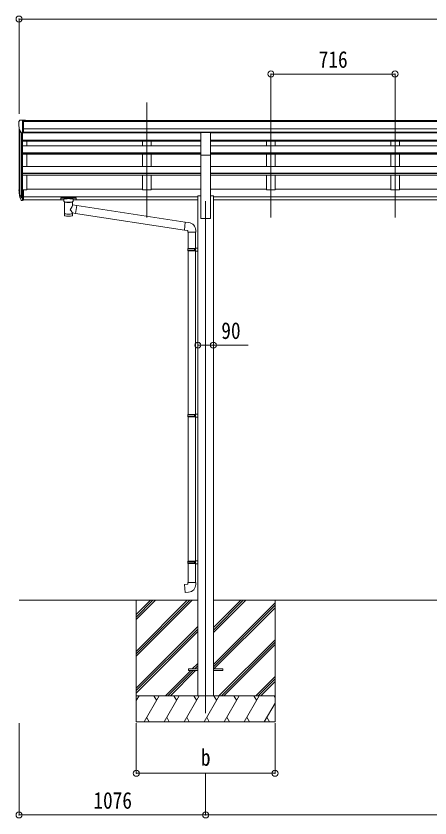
# Model space of a CAD drawing. Units: millimetres at full size. Extents: x -9783 to 33754, y -10064 to 6752.
# Drawn here: x 15309 to 17696, y -3952 to 668 of the extents above; entities that cross this region are included whole.
import ezdxf
from ezdxf.enums import TextEntityAlignment as Align

# ---------------------------------------------------------------- set-up
doc = ezdxf.new("R2010")
doc.units = ezdxf.units.MM
doc.header["$LTSCALE"] = 35
doc.header["$PDMODE"] = 32
doc.header["$PDSIZE"] = 35
for name, color, linetype, lineweight in [('0-0_0', 7, 'Continuous', 9), ('0-1_本体', 4, 'Continuous', 9), ('0-2_部品', 7, 'Continuous', 9), ('0-8_PARTS2', 2, 'Continuous', 9), ('0-A_寸法', 6, 'Continuous', 9)]:
    doc.layers.add(name, color=color, linetype=linetype, lineweight=lineweight)
doc.styles.add('ＭＳ ゴシック', font='')
doc.styles.get('ＭＳ ゴシック').set_extended_font_data('MS Gothic')

msp = doc.modelspace()

# ---------------------------------------------------------------- linework, layer by layer
at = {"layer": '0-0_0'}
for p, q in [((15326.13, -2698.21), (16356.93, -2698.21)), ((16002.13, -2698.21), (16002.13, -3398.21)), ((16002.13, -2992.38), (16296.31, -2698.21)), ((16002.13, -3006.52), (16310.45, -2698.21)), ((16002.13, -3020.67), (16324.59, -2698.21)), ((16002.13, -2808.54), (16112.46, -2698.21)), ((16002.13, -2794.39), (16098.32, -2698.21)), ((16002.13, -2780.25), (16084.18, -2698.21)), ((16447.33, -2698.21), (19256.93, -2698.21)), ((16447.33, -2883.84), (16632.96, -2698.21)), ((16447.33, -2869.69), (16618.82, -2698.21)), ((16447.33, -2855.55), (16604.68, -2698.21)), ((16447.33, -3067.68), (16802.13, -2712.89)), ((16802.13, -2698.21), (16802.13, -3398.21)), ((16447.33, -3081.82), (16802.13, -2727.03)), ((16449.59, -3093.71), (16802.13, -2741.17)), ((16002.13, -3204.51), (16356.93, -2849.72)), ((16002.13, -3218.66), (16356.93, -2863.86)), ((16002.13, -3232.8), (16356.93, -2878)), ((16478.94, -3248.21), (16802.13, -2925.02)), ((16493.08, -3248.21), (16802.13, -2939.16)), ((16507.22, -3248.21), (16802.13, -2953.3)), ((16325.07, -3093.71), (16356.93, -3061.85)), ((16339.21, -3093.71), (16356.93, -3075.99)), ((16353.36, -3093.71), (16356.93, -3090.13)), ((16170.57, -3248.21), (16316.07, -3102.71)), ((16184.71, -3248.21), (16330.21, -3102.71)), ((16198.86, -3248.21), (16344.36, -3102.71)), ((16691.07, -3248.21), (16802.13, -3137.15)), ((16705.21, -3248.21), (16802.13, -3151.29)), ((16719.36, -3248.21), (16802.13, -3165.43)), ((16802.13, -3248.21), (16002.13, -3248.21)), ((16002.13, -3275.71), (16018.01, -3248.21)), ((16046.88, -3398.21), (16133.48, -3248.21)), ((16118.48, -3274.19), (16103.48, -3248.2)), ((16162.35, -3398.2), (16248.95, -3248.21)), ((16233.95, -3274.19), (16218.95, -3248.21)), ((16277.82, -3398.21), (16364.42, -3248.21)), ((16349.42, -3274.19), (16334.42, -3248.21)), ((16393.29, -3398.21), (16479.89, -3248.21)), ((16464.89, -3274.19), (16449.89, -3248.2)), ((16508.76, -3398.21), (16595.36, -3248.21)), ((16580.36, -3274.19), (16565.36, -3248.21)), ((16624.23, -3398.21), (16710.83, -3248.21)), ((16680.83, -3248.21), (16695.83, -3274.19)), ((16796.3, -3248.21), (16802.13, -3258.31)), ((16739.7, -3398.21), (16802.13, -3290.07)), ((16061.87, -3372.23), (16076.87, -3398.21)), ((16177.35, -3372.23), (16192.34, -3398.2)), ((16292.82, -3372.22), (16307.82, -3398.21)), ((16408.29, -3372.23), (16423.29, -3398.21)), ((16523.76, -3372.23), (16538.75, -3398.21)), ((16639.23, -3372.23), (16654.22, -3398.21)), ((16754.7, -3372.23), (16769.69, -3398.21)), ((16002.13, -3398.21), (16802.13, -3398.21))]:
    msp.add_line(p, q, dxfattribs=at)
at = {"layer": '0-1_本体'}
for p, q in [((15352.63, 65.92), (20351.63, 65.92)), ((15352.63, 60.57), (20351.63, 60.57)), ((15326.13, -335.08), (15326.13, 29.16)), ((15330.41, 10.36), (15330.41, -359.35)), ((15352.63, 17.04), (20351.63, 17.03)), ((15340.13, -4.99), (15340.13, -377.35)), ((15346.13, -5.47), (16374.63, -5.47)), ((15346.13, -5.47), (15346.13, -332.91)), ((15352.63, -0.63), (20351.63, -0.63)), ((16374.63, -3.01), (15352.63, -3.01)), ((16037.13, -3.01), (16037.13, -5.47)), ((16087.13, -3.01), (16087.13, -5.47)), ((16429.63, -3.01), (19274.63, -3.01)), ((16429.63, -5.47), (19274.63, -5.47)), ((16753.13, -3.01), (16753.13, -5.47)), ((16803.13, -3.01), (16803.13, -5.47)), ((17469.13, -3.01), (17469.13, -5.47)), ((17519.13, -3.01), (17519.13, -5.47)), ((15346.13, -47.67), (16374.63, -47.67)), ((15346.13, -49.06), (16374.63, -49.06)), ((15346.13, -52.75), (16374.63, -52.75)), ((15346.13, -80), (16374.63, -80)), ((15371.13, -80), (15371.13, -52.75)), ((16037.13, -52.75), (16037.13, -80)), ((16087.13, -52.75), (16087.13, -80)), ((16429.63, -47.67), (19274.63, -47.67)), ((16429.63, -49.06), (19274.63, -49.06)), ((16429.63, -52.75), (19274.63, -52.75)), ((16429.63, -80), (19274.63, -80)), ((16753.13, -52.75), (16753.13, -80)), ((16803.13, -52.75), (16803.13, -80)), ((17469.13, -52.75), (17469.13, -80)), ((17519.13, -52.75), (17519.13, -80)), ((15346.13, -120.73), (16374.63, -120.73)), ((15346.13, -122.21), (16374.63, -122.21)), ((15346.13, -129.02), (16374.63, -129.02)), ((15371.13, -198.51), (15371.13, -129.02)), ((16037.13, -129.02), (16037.13, -198.51)), ((16087.13, -129.02), (16087.13, -198.51)), ((16374.63, -498.21), (16374.63, -134.26)), ((16429.63, -120.73), (19274.63, -120.73)), ((16429.63, -122.21), (19274.63, -122.21)), ((16429.63, -129.02), (19274.63, -129.02)), ((16429.63, -498.21), (16429.63, -134.26)), ((16753.13, -129.02), (16753.13, -198.51)), ((16803.13, -129.02), (16803.13, -198.51)), ((17469.13, -129.02), (17469.13, -198.51)), ((17519.13, -129.02), (17519.13, -198.51)), ((15346.13, -198.51), (16374.63, -198.51)), ((16429.63, -198.51), (19274.63, -198.51)), ((15346.13, -237.82), (16374.63, -237.82)), ((15346.13, -239.31), (16374.63, -239.31)), ((15346.13, -248.78), (16374.63, -248.78)), ((15371.13, -333.74), (15371.13, -248.78)), ((16037.13, -248.78), (16037.13, -333.74)), ((16429.63, -237.82), (19274.63, -237.82)), ((16429.63, -239.31), (19274.63, -239.31)), ((16429.63, -248.78), (19274.63, -248.78)), ((16753.13, -248.78), (16753.13, -333.74)), ((17469.13, -248.78), (17469.13, -333.74)), ((15352.63, -333.74), (15371.13, -333.74)), ((15371.13, -328.94), (16037.13, -328.94)), ((16087.13, -328.94), (16374.63, -328.94)), ((16357.13, -368.21), (16374.63, -368.21)), ((16357.13, -368.21), (16357.13, -3248.21)), ((16429.63, -328.94), (16753.13, -328.94)), ((16429.63, -368.21), (16447.13, -368.21)), ((16447.13, -368.21), (16447.13, -3248.21)), ((16803.13, -328.94), (17469.13, -328.94)), ((17519.13, -328.94), (18185.13, -328.94)), ((15352.63, -373.24), (16357.13, -373.24)), ((15352.63, -374.62), (16357.13, -374.62)), ((15352.63, -391.8), (15584.13, -391.8)), ((15638.13, -391.8), (16357.13, -391.8)), ((16447.13, -373.24), (19257.13, -373.24)), ((16447.13, -374.62), (19257.13, -374.62)), ((16447.13, -391.8), (19257.13, -391.8)), ((16374.63, -498.21), (16429.63, -498.21))]:
    msp.add_line(p, q, dxfattribs=at)
for points in [[(16087.13, -248.78), (16087.13, -333.74), (16037.13, -333.74)], [(16803.13, -248.78), (16803.13, -333.74), (16753.13, -333.74)], [(17519.13, -248.78), (17519.13, -333.74), (17469.13, -333.74)]]:
    msp.add_lwpolyline(points, dxfattribs=at)
at = {"layer": '0-2_部品'}
for p, q in [((15324.13, 58.15), (15324.13, 57.52)), ((15331.04, 66.95), (15326.97, 61.14)), ((15334.13, 67.52), (15331.8, 67.38)), ((15334.13, 67.52), (15352.63, 67.52)), ((15346.13, -5.47), (15346.13, 67.52)), ((15352.63, 67.52), (15362.63, 67.43)), ((15352.63, -4.47), (15352.63, 67.52)), ((15362.63, 65.92), (15362.63, 67.43)), ((15338.51, -3.65), (15329.23, 12.41)), ((15346.13, -5.47), (15340.92, -5.15)), ((15352.63, -4.47), (15346.13, -4.47)), ((16374.63, -2.35), (16429.63, -2.35)), ((16374.63, -134.42), (16374.63, -2.35)), ((16429.63, -134.42), (16429.63, -2.35)), ((16374.63, -134.42), (16429.63, -134.42)), ((15328.52, -358.95), (15338.69, -378.12)), ((15339.7, -376.87), (15329.94, -358.46)), ((15346.13, -332.91), (15346.13, -394.79)), ((15352.63, -332.91), (15346.13, -332.91)), ((15352.63, -332.91), (15352.63, -393.97)), ((15331.11, -375.81), (15338.69, -393.29)), ((15346.13, -377.62), (15341, -377.62)), ((15346.13, -379.62), (15341.28, -379.62)), ((15346.13, -394.79), (15341.28, -394.79)), ((15352.63, -371.22), (15346.13, -371.22)), ((15352.63, -376.62), (15346.13, -376.62)), ((15352.63, -393.97), (15346.13, -393.97)), ((15567.63, -379.69), (15567.63, -390.44)), ((15567.63, -379.88), (15567.63, -381.42)), ((15569.63, -379.02), (15652.63, -379.02)), ((15569.63, -381.2), (15652.63, -381.2)), ((15569.63, -391.11), (15584.13, -391.11)), ((15584.13, -397.92), (15584.13, -387.64)), ((15588.23, -402.42), (15588.21, -482.71)), ((15634.03, -419.99), (15634.03, -402.41)), ((15638.13, -397.92), (15638.13, -387.64)), ((15638.13, -391.11), (15652.63, -391.11)), ((15654.63, -379.69), (15654.63, -390.44)), ((15659.25, -423.9), (15634.03, -419.98)), ((15659.25, -423.9), (15652.23, -469.16)), ((15659.25, -423.9), (16283.22, -520.69)), ((15634.05, -482.71), (15634.03, -466.08)), ((15634.03, -466.33), (15652.23, -469.16)), ((16279.21, -566.52), (15652.23, -469.16)), ((16304.05, -522.52), (16283.22, -520.69)), ((16299.13, -578.26), (16345.13, -578.26)), ((16301.13, -578.26), (16301.13, -672.26)), ((16343.13, -578.26), (16343.13, -669.7)), ((16345.13, -578.26), (16345.13, -567.35)), ((16299.13, -674.26), (16300.13, -672.26)), ((16299.13, -674.26), (16343.13, -674.26)), ((16299.13, -674.26), (16299.13, -682.26)), ((16299.13, -682.26), (16343.13, -682.26)), ((16299.13, -682.26), (16300.13, -684.26)), ((16300.13, -672.26), (16343.13, -672.26)), ((16300.13, -684.26), (16343.13, -684.26)), ((16301.13, -684.26), (16301.13, -1628.45)), ((16338.65, -674.26), (16338.22, -672.26)), ((16341.13, -669.76), (16357.13, -669.29)), ((16341.13, -671.76), (16341.13, -669.76)), ((16341.13, -671.76), (16343.13, -671.76)), ((16341.13, -686.76), (16341.13, -684.76)), ((16341.13, -686.76), (16357.13, -687.23)), ((16343.13, -686.82), (16343.13, -1625.89)), ((16357.13, -669.29), (16357.13, -687.23)), ((16299.13, -1630.45), (16300.13, -1628.45)), ((16299.13, -1630.45), (16343.13, -1630.45)), ((16299.13, -1630.45), (16299.13, -1638.45)), ((16299.13, -1638.45), (16343.13, -1638.45)), ((16299.13, -1638.45), (16300.13, -1640.45)), ((16300.13, -1628.45), (16343.13, -1628.45)), ((16300.13, -1640.45), (16343.13, -1640.45)), ((16301.13, -1640.45), (16301.13, -2473.61)), ((16338.65, -1630.45), (16338.22, -1628.45)), ((16341.13, -1625.95), (16357.13, -1625.48)), ((16341.13, -1627.95), (16341.13, -1625.95)), ((16341.13, -1627.95), (16343.13, -1627.95)), ((16341.13, -1642.95), (16341.13, -1640.95)), ((16341.13, -1642.95), (16357.13, -1643.42)), ((16343.13, -1643.01), (16343.13, -2471.05)), ((16357.13, -1625.48), (16357.13, -1643.42)), ((16299.13, -2475.61), (16300.13, -2473.61)), ((16299.13, -2475.61), (16343.13, -2475.61)), ((16299.13, -2475.61), (16299.13, -2483.61)), ((16299.13, -2483.61), (16343.13, -2483.61)), ((16299.13, -2483.61), (16300.13, -2485.61)), ((16300.13, -2473.61), (16343.13, -2473.61)), ((16300.13, -2485.61), (16343.13, -2485.61)), ((16301.13, -2485.61), (16301.13, -2595.61)), ((16338.65, -2475.61), (16338.22, -2473.61)), ((16341.13, -2471.11), (16357.13, -2470.64)), ((16341.13, -2473.11), (16341.13, -2471.11)), ((16341.13, -2473.11), (16343.13, -2473.11)), ((16341.13, -2488.11), (16341.13, -2486.11)), ((16341.13, -2488.11), (16357.13, -2488.58)), ((16343.13, -2488.17), (16343.13, -2595.61)), ((16357.13, -2470.64), (16357.13, -2488.58)), ((16299.13, -2595.61), (16345.13, -2595.61)), ((16299.13, -2605.61), (16299.13, -2595.61)), ((16345.13, -2595.61), (16345.13, -2606.53))]:
    msp.add_line(p, q, dxfattribs=at)
at = {"layer": '0-2_部品', "color": 4}
for p, q in [((16302.33, -3093.71), (16302.33, -3102.71)), ((16357.13, -3093.71), (16302.33, -3093.71)), ((16501.93, -3093.71), (16447.13, -3093.71)), ((16357.13, -3102.71), (16302.33, -3102.71))]:
    msp.add_line(p, q, dxfattribs=at)
at = {"layer": '0-2_部品'}
for points in [[(15567.63, -379.69), (15567.67, -379.49), (15567.75, -379.35), (15567.85, -379.26), (15567.95, -379.2), (15568.07, -379.15), (15568.36, -379.09), (15568.85, -379.04), (15569.4, -379.02), (15569.63, -379.02)], [(15567.63, -390.44), (15567.67, -390.64), (15567.75, -390.78), (15567.85, -390.87), (15567.95, -390.93), (15568.07, -390.98), (15568.36, -391.04), (15568.85, -391.09), (15569.4, -391.11), (15569.63, -391.11)], [(15584.17, -397.86), (15584.14, -398.22), (15584.39, -399.17), (15584.91, -400.06), (15585.72, -400.9), (15586.83, -401.69), (15588.23, -402.42)], [(15634.03, -402.41), (15634.26, -402.31), (15635.62, -401.58), (15636.73, -400.73), (15637.49, -399.86), (15637.95, -398.96), (15638.12, -398.08)], [(15652.63, -379.02), (15652.98, -379.03), (15653.51, -379.05), (15653.96, -379.1), (15654.27, -379.18), (15654.44, -379.28), (15654.55, -379.42), (15654.62, -379.6), (15654.63, -379.69)], [(15652.63, -391.11), (15652.98, -391.1), (15653.51, -391.08), (15653.96, -391.03), (15654.27, -390.95), (15654.44, -390.85), (15654.55, -390.71), (15654.62, -390.53), (15654.63, -390.44)], [(16283.22, -520.69), (16279.21, -566.52), (16299.13, -568.26), (16299.13, -578.26)], [(16338.65, -674.26), (16338.65, -682.26), (16338.22, -684.26)], [(16341.13, -684.76), (16343.13, -684.76), (16343.13, -671.76)], [(16338.65, -1630.45), (16338.65, -1638.45), (16338.22, -1640.45)], [(16341.13, -1640.95), (16343.13, -1640.95), (16343.13, -1627.95)], [(16338.65, -2475.61), (16338.65, -2483.61), (16338.22, -2485.61)], [(16341.13, -2486.11), (16343.13, -2486.11), (16343.13, -2473.11)], [(16304.05, -2651.36), (16283.22, -2653.18), (16279.21, -2607.35), (16299.13, -2605.61)]]:
    msp.add_lwpolyline(points, dxfattribs=at)
at = {"layer": '0-2_部品', "color": 4}
msp.add_lwpolyline([(16501.93, -3093.71), (16501.93, -3102.71), (16447.13, -3102.71)], dxfattribs=at)
at = {"layer": '0-2_部品'}
for centre, radius, start, end in [((15327.13, 58.15), 3, 93, 180), ((15526.13, 57.52), 202, 180, 192.90261), ((15331.86, 66.38), 1, 93.5, 145), ((15341.1, -2.15), 3, 210, 266.5), ((15414.79, -336.78), 89.07, 174.49576, 194.41188), ((15414.08, -332.5), 88.05, 177.22392, 197.21071), ((15459.35, -339.73), 133.22, 183.27987, 195.71302), ((15341.28, -376.62), 3, 210, 270), ((15341.28, -391.79), 3, 210, 270), ((15341, -376.12), 1.5, 210, 270), ((16300.13, -567.35), 45, 0, 85), ((16300.13, -2606.53), 45, 275, 0)]:
    msp.add_arc(centre, radius, start, end, dxfattribs=at)
for centre, major_axis, ratio, start_param, end_param in [((15569.63, -381.42), (2, 0), 0.109601, 1.5707963, 3.1415927), ((15611.13, -387.64), (27, 0), 0.122176, 6.2831853, 9.424778), ((15611.14, -402.87), (-22.91, 0.42), 0.072511, 0.0008029, 1.5715993), ((15611.14, -404.49), (-22.91, 0.42), 0.072511, 0.0008029, 1.5715993), ((15611.12, -402.87), (22.92, 0.42), 0.07247, 4.71158, 6.2823764), ((15611.12, -404.49), (22.92, 0.42), 0.07247, 4.71158, 6.2823764), ((15622.13, -397.92), (16, 0), 0.361356, 6.2636979, 6.2831853), ((15652.63, -381.42), (2, 0), 0.109601, 0, 1.5707963), ((15611.13, -446.53), (-22.81, -26.62), 0.234429, 1.6855472, 3.1268519), ((15613.69, -443.89), (20.32, -22.25), 0.045535, 0.0389954, 1.3075346), ((15611.13, -482.71), (22.92, 0), 0.101955, 3.1415499, 6.2833984), ((15611.13, -470.27), (22.91, 0), 0.122865, 3.1415927, 6.2831853)]:
    msp.add_ellipse(centre, major_axis=major_axis, ratio=ratio, start_param=start_param, end_param=end_param, dxfattribs=at)
at = {"layer": '0-8_PARTS2'}
for p, q in [((16062.13, -492), (16062.13, 170.52)), ((16778.13, -492), (16778.13, 170.52)), ((17494.13, -492), (17494.13, 170.52)), ((16402.13, -398.21), (16402.13, -3348.21))]:
    msp.add_line(p, q, dxfattribs=at)
at = {"layer": '0-A_寸法'}
for p, q in [((15326.13, 650.15), (15326.13, 104.53)), ((15326.13, 650.15), (20378.13, 650.15)), ((16778.13, 333.53), (16778.13, 104.53)), ((16778.13, 333.53), (17494.13, 333.53)), ((17494.13, 333.53), (17494.13, 104.53)), ((16357.13, -1228.39), (16447.13, -1228.39)), ((16447.13, -1228.39), (16647.13, -1228.39)), ((15326.13, -3934.57), (15326.13, -3405.62)), ((16002.13, -3694.59), (16002.13, -3405.62)), ((16802.13, -3694.59), (16802.13, -3405.62)), ((16002.13, -3694.59), (16802.13, -3694.59)), ((16402.13, -3934.57), (16402.13, -3694.59)), ((15326.13, -3934.57), (16402.13, -3934.57)), ((16402.13, -3934.57), (19302.13, -3934.57))]:
    msp.add_line(p, q, dxfattribs=at)
for p in [(15326.13, 650.15), (16778.13, 333.53), (17494.13, 333.53), (16357.13, -1228.39), (16447.13, -1228.39), (16002.13, -3694.59), (16802.13, -3694.59), (15326.13, -3934.57), (16402.13, -3934.57)]:
    msp.add_point(p, dxfattribs=at)

# ---------------------------------------------------------------- texts
at = {"layer": '0-A_寸法', "color": 7, "style": 'ＭＳ ゴシック', "width": 0.85}
for s, p in [('716', (17054.1, 340.53)), ('90', (16492.44, -1221.39)), ('b', (16374.79, -3680.22)), ('1076', (15754.76, -3927.57))]:
    msp.add_text(s, height=96.22, dxfattribs=at).set_placement(p, align=Align.BOTTOM_LEFT)

doc.saveas('drawing.dxf')
